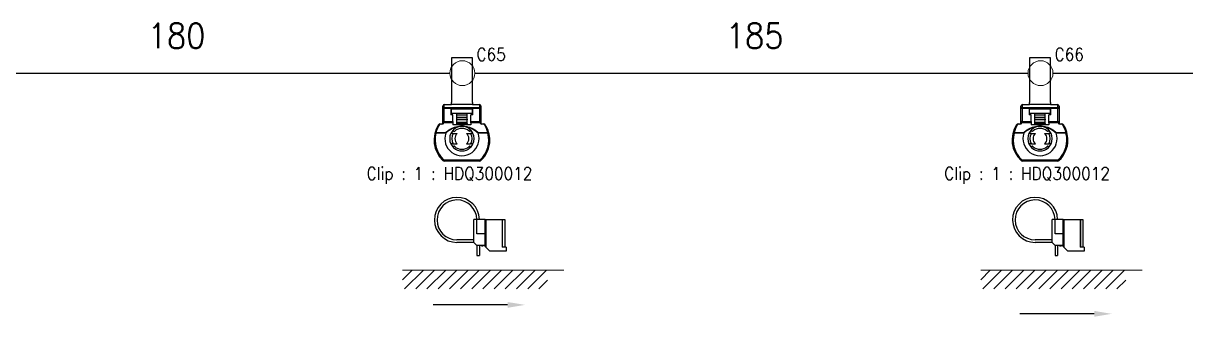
# Model space of a CAD drawing. Header units: inches. Extents: x 47316 to 59086, y 3141 to 11743.
# Drawn here: x 52558.8 to 52792.1, y 5776.2 to 5835 of the extents above; entities that cross this region are included whole.
import ezdxf

# ---------------------------------------------------------------- set-up
doc = ezdxf.new("R2010")
doc.units = ezdxf.units.IN
doc.header["$MEASUREMENT"] = 0
doc.layers.add('_0', color=7, linetype='Continuous', lineweight=0)
doc.styles.get("Standard").update_dxf_attribs({"font": ''})
doc.styles.get('Standard').set_extended_font_data('SimSun')
doc.linetypes.add('_VH_OTCON', pattern='A,0.0001,[7,VeSys.shx,S=0.1,R=0,X=0,Y=0],-0.4,[7,VeSys.shx,S=0.1,R=0,X=0,Y=0],-0.4,["X",Standard,S=1,R=0,X=-0.5,Y=-0.5],-0.0001,[7,VeSys.shx,S=0.1,R=0,X=0,Y=0],-0.4', length=1.2002)

msp = doc.modelspace()

# ---------------------------------------------------------------- linework, layer by layer
at = {"color": 0, "linetype": '_VH_OTCON', "ltscale": 5}
for p, q in [((52533.43, 5825.03), (52644.43, 5825.03)), ((52649.43, 5825.03), (52760.43, 5825.03)), ((52765.43, 5825.03), (52876.41, 5825.03))]:
    msp.add_line(p, q, dxfattribs=at)
at = {"color": 0, "lineweight": -3}
for p, q in [((52643.01, 5818.02), (52643.01, 5818.41)), ((52643.01, 5817.92), (52643.01, 5818.02)), ((52643.01, 5815.34), (52643.01, 5817.92)), ((52643.22, 5817.92), (52643.01, 5817.92)), ((52643.22, 5818.56), (52643.22, 5818.17)), ((52643.22, 5817.92), (52643.22, 5818.17)), ((52643.22, 5818.17), (52650.43, 5818.17)), ((52650.43, 5817.92), (52643.22, 5817.92)), ((52643.22, 5817.92), (52643.22, 5815.34)), ((52643.36, 5818.7), (52643.36, 5818.76)), ((52643.36, 5818.76), (52644.73, 5818.76)), ((52644.73, 5818.7), (52643.36, 5818.7)), ((52644.62, 5817.78), (52644.62, 5816.66)), ((52644.73, 5817.78), (52644.62, 5817.78)), ((52644.73, 5818.76), (52644.73, 5819.18)), ((52648.93, 5818.76), (52644.73, 5818.76)), ((52644.73, 5818.76), (52644.73, 5818.7)), ((52648.93, 5817.78), (52644.73, 5817.78)), ((52644.73, 5816.94), (52644.73, 5817.78)), ((52648.93, 5819.18), (52648.93, 5818.76)), ((52648.93, 5818.76), (52650.29, 5818.76)), ((52648.93, 5818.7), (52648.93, 5818.76)), ((52650.29, 5818.7), (52648.93, 5818.7)), ((52648.93, 5816.94), (52648.93, 5817.78)), ((52649.03, 5817.78), (52648.93, 5817.78)), ((52649.03, 5816.66), (52649.03, 5817.78)), ((52650.29, 5818.7), (52650.29, 5818.76)), ((52650.43, 5818.17), (52650.43, 5818.56)), ((52650.43, 5818.17), (52650.43, 5817.92)), ((52650.43, 5815.34), (52650.43, 5817.92)), ((52650.64, 5817.92), (52650.43, 5817.92)), ((52650.64, 5818.41), (52650.64, 5818.02)), ((52650.64, 5818.02), (52650.64, 5817.92)), ((52650.64, 5817.92), (52650.64, 5815.34)), ((52759.01, 5818.02), (52759.01, 5818.41)), ((52759.01, 5817.92), (52759.01, 5818.02)), ((52759.01, 5815.34), (52759.01, 5817.92)), ((52759.22, 5817.92), (52759.01, 5817.92)), ((52759.22, 5818.56), (52759.22, 5818.17)), ((52759.22, 5817.92), (52759.22, 5818.17)), ((52759.22, 5818.17), (52766.43, 5818.17)), ((52766.43, 5817.92), (52759.22, 5817.92)), ((52759.22, 5817.92), (52759.22, 5815.34)), ((52759.36, 5818.7), (52759.36, 5818.76)), ((52759.36, 5818.76), (52760.73, 5818.76)), ((52760.73, 5818.7), (52759.36, 5818.7)), ((52760.62, 5817.78), (52760.62, 5816.66)), ((52760.73, 5817.78), (52760.62, 5817.78)), ((52760.73, 5818.76), (52760.73, 5819.18)), ((52764.93, 5818.76), (52760.73, 5818.76)), ((52760.73, 5818.76), (52760.73, 5818.7)), ((52764.93, 5817.78), (52760.73, 5817.78)), ((52760.73, 5816.94), (52760.73, 5817.78)), ((52764.93, 5819.18), (52764.93, 5818.76)), ((52764.93, 5818.76), (52766.29, 5818.76)), ((52764.93, 5818.7), (52764.93, 5818.76)), ((52766.29, 5818.7), (52764.93, 5818.7)), ((52764.93, 5816.94), (52764.93, 5817.78)), ((52765.03, 5817.78), (52764.93, 5817.78)), ((52765.03, 5816.66), (52765.03, 5817.78)), ((52766.29, 5818.7), (52766.29, 5818.76)), ((52766.43, 5818.17), (52766.43, 5818.56)), ((52766.43, 5818.17), (52766.43, 5817.92)), ((52766.43, 5815.34), (52766.43, 5817.92)), ((52766.64, 5817.92), (52766.43, 5817.92)), ((52766.64, 5818.41), (52766.64, 5818.02)), ((52766.64, 5818.02), (52766.64, 5817.92)), ((52766.64, 5817.92), (52766.64, 5815.34)), ((52643.01, 5815.05), (52643.01, 5815.34)), ((52643.22, 5815.34), (52643.01, 5815.34)), ((52643.22, 5815.34), (52645.04, 5815.34)), ((52643.22, 5815.34), (52643.22, 5815.16)), ((52645.04, 5816.66), (52644.62, 5816.66)), ((52648.93, 5816.94), (52644.73, 5816.94)), ((52645.04, 5815.34), (52645.04, 5816.66)), ((52645.04, 5815.34), (52645.04, 5815.09)), ((52645.78, 5816.63), (52645.78, 5816.94)), ((52645.78, 5816.17), (52645.78, 5816.63)), ((52647.88, 5816.63), (52645.78, 5816.63)), ((52645.78, 5815.82), (52645.78, 5816.17)), ((52647.88, 5816.17), (52645.78, 5816.17)), ((52645.78, 5815.67), (52645.78, 5815.82)), ((52645.78, 5815.82), (52647.88, 5815.82)), ((52645.78, 5815.17), (52645.78, 5815.67)), ((52647.88, 5815.67), (52645.78, 5815.67)), ((52647.88, 5816.63), (52647.88, 5816.94)), ((52647.88, 5816.17), (52647.88, 5816.63)), ((52647.88, 5815.82), (52647.88, 5816.17)), ((52647.88, 5815.82), (52647.88, 5815.67)), ((52647.88, 5815.17), (52647.88, 5815.67)), ((52648.61, 5815.34), (52648.61, 5816.66)), ((52649.03, 5816.66), (52648.61, 5816.66)), ((52648.61, 5815.34), (52650.43, 5815.34)), ((52648.61, 5815.09), (52648.61, 5815.34)), ((52650.43, 5815.16), (52650.43, 5815.34)), ((52650.43, 5815.34), (52650.64, 5815.34)), ((52650.64, 5815.34), (52650.64, 5815.05)), ((52759.01, 5815.05), (52759.01, 5815.34)), ((52759.22, 5815.34), (52759.01, 5815.34)), ((52759.22, 5815.34), (52761.04, 5815.34)), ((52759.22, 5815.34), (52759.22, 5815.16)), ((52761.04, 5816.66), (52760.62, 5816.66)), ((52764.93, 5816.94), (52760.73, 5816.94)), ((52761.04, 5815.34), (52761.04, 5816.66)), ((52761.04, 5815.34), (52761.04, 5815.09)), ((52761.78, 5816.63), (52761.78, 5816.94)), ((52761.78, 5816.17), (52761.78, 5816.63)), ((52763.88, 5816.63), (52761.78, 5816.63)), ((52761.78, 5815.82), (52761.78, 5816.17)), ((52763.88, 5816.17), (52761.78, 5816.17)), ((52761.78, 5815.67), (52761.78, 5815.82)), ((52761.78, 5815.82), (52763.88, 5815.82)), ((52761.78, 5815.17), (52761.78, 5815.67)), ((52763.88, 5815.67), (52761.78, 5815.67)), ((52763.88, 5816.63), (52763.88, 5816.94)), ((52763.88, 5816.17), (52763.88, 5816.63)), ((52763.88, 5815.82), (52763.88, 5816.17)), ((52763.88, 5815.82), (52763.88, 5815.67)), ((52763.88, 5815.17), (52763.88, 5815.67)), ((52764.61, 5815.34), (52764.61, 5816.66)), ((52765.03, 5816.66), (52764.61, 5816.66)), ((52764.61, 5815.34), (52766.43, 5815.34)), ((52764.61, 5815.09), (52764.61, 5815.34)), ((52766.43, 5815.16), (52766.43, 5815.34)), ((52766.43, 5815.34), (52766.64, 5815.34)), ((52766.64, 5815.34), (52766.64, 5815.05)), ((52641.42, 5813.06), (52641.62, 5813.01)), ((52641.62, 5813.16), (52641.62, 5813.01)), ((52641.62, 5813.16), (52643.6, 5813.16)), ((52643.58, 5813.01), (52641.62, 5813.01)), ((52642.43, 5814.78), (52642.43, 5814.84)), ((52642.43, 5814.84), (52642.8, 5814.84)), ((52642.8, 5814.78), (52642.43, 5814.78)), ((52642.8, 5814.78), (52642.8, 5814.84)), ((52645.04, 5815.09), (52643.21, 5815.09)), ((52645.09, 5812.95), (52644.62, 5812.95)), ((52645.04, 5815.09), (52645.04, 5814.7)), ((52648.61, 5814.7), (52645.04, 5814.7)), ((52645.09, 5812.95), (52645.9, 5812.95)), ((52645.15, 5813.5), (52645.15, 5813.69)), ((52645.78, 5814.98), (52645.78, 5815.17)), ((52647.88, 5815.17), (52645.78, 5815.17)), ((52645.78, 5814.91), (52645.78, 5814.98)), ((52647.88, 5814.98), (52645.78, 5814.98)), ((52645.78, 5814.7), (52645.78, 5814.91)), ((52645.78, 5814.91), (52647.88, 5814.91)), ((52647.76, 5812.95), (52648.57, 5812.95)), ((52647.88, 5814.98), (52647.88, 5815.17)), ((52647.88, 5814.91), (52647.88, 5814.98)), ((52647.88, 5814.91), (52647.88, 5814.7)), ((52648.51, 5813.69), (52648.51, 5813.5)), ((52649.04, 5812.95), (52648.57, 5812.95)), ((52650.45, 5815.09), (52648.61, 5815.09)), ((52648.61, 5815.09), (52648.61, 5814.7)), ((52650.06, 5813.16), (52652.04, 5813.16)), ((52652.04, 5813.01), (52650.08, 5813.01)), ((52650.85, 5814.84), (52651.23, 5814.84)), ((52650.85, 5814.78), (52650.85, 5814.84)), ((52651.23, 5814.78), (52650.85, 5814.78)), ((52651.23, 5814.78), (52651.23, 5814.84)), ((52652.04, 5813.01), (52652.04, 5813.16)), ((52652.04, 5813.01), (52652.24, 5813.06)), ((52757.42, 5813.06), (52757.62, 5813.01)), ((52757.62, 5813.16), (52757.62, 5813.01)), ((52757.62, 5813.16), (52759.6, 5813.16)), ((52759.58, 5813.01), (52757.62, 5813.01)), ((52758.43, 5814.78), (52758.43, 5814.84)), ((52758.43, 5814.84), (52758.8, 5814.84)), ((52758.8, 5814.78), (52758.43, 5814.78)), ((52758.8, 5814.78), (52758.8, 5814.84)), ((52761.04, 5815.09), (52759.21, 5815.09)), ((52761.09, 5812.95), (52760.62, 5812.95)), ((52761.04, 5815.09), (52761.04, 5814.7)), ((52764.61, 5814.7), (52761.04, 5814.7)), ((52761.09, 5812.95), (52761.9, 5812.95)), ((52761.15, 5813.5), (52761.15, 5813.69)), ((52761.78, 5814.98), (52761.78, 5815.17)), ((52763.88, 5815.17), (52761.78, 5815.17)), ((52761.78, 5814.91), (52761.78, 5814.98)), ((52763.88, 5814.98), (52761.78, 5814.98)), ((52761.78, 5814.7), (52761.78, 5814.91)), ((52761.78, 5814.91), (52763.88, 5814.91)), ((52763.76, 5812.95), (52764.57, 5812.95)), ((52763.88, 5814.98), (52763.88, 5815.17)), ((52763.88, 5814.91), (52763.88, 5814.98)), ((52763.88, 5814.91), (52763.88, 5814.7)), ((52764.51, 5813.69), (52764.51, 5813.5)), ((52765.04, 5812.95), (52764.57, 5812.95)), ((52766.45, 5815.09), (52764.61, 5815.09)), ((52764.61, 5815.09), (52764.61, 5814.7)), ((52766.06, 5813.16), (52768.04, 5813.16)), ((52768.04, 5813.01), (52766.08, 5813.01)), ((52766.85, 5814.84), (52767.23, 5814.84)), ((52766.85, 5814.78), (52766.85, 5814.84)), ((52767.23, 5814.78), (52766.85, 5814.78)), ((52767.23, 5814.78), (52767.23, 5814.84)), ((52768.04, 5813.01), (52768.04, 5813.16)), ((52768.04, 5813.01), (52768.24, 5813.06)), ((52645.09, 5810.85), (52644.62, 5810.85)), ((52645.09, 5810.85), (52645.9, 5810.85)), ((52647.76, 5810.85), (52648.57, 5810.85)), ((52649.04, 5810.85), (52648.57, 5810.85)), ((52761.09, 5810.85), (52760.62, 5810.85)), ((52761.09, 5810.85), (52761.9, 5810.85)), ((52763.76, 5810.85), (52764.57, 5810.85)), ((52765.04, 5810.85), (52764.57, 5810.85)), ((52645.15, 5810.12), (52645.15, 5810.24)), ((52648.51, 5810.24), (52648.51, 5810.12)), ((52761.15, 5810.12), (52761.15, 5810.24)), ((52764.51, 5810.24), (52764.51, 5810.12)), ((52643.16, 5807.67), (52643.02, 5807.52)), ((52643.26, 5807.63), (52643.26, 5807.42)), ((52643.26, 5807.63), (52650.4, 5807.63)), ((52650.4, 5807.42), (52643.26, 5807.42)), ((52650.4, 5807.63), (52650.4, 5807.42)), ((52650.49, 5807.67), (52650.64, 5807.52)), ((52759.16, 5807.67), (52759.02, 5807.52)), ((52759.26, 5807.63), (52759.26, 5807.42)), ((52759.26, 5807.63), (52766.4, 5807.63)), ((52766.4, 5807.42), (52759.26, 5807.42)), ((52766.4, 5807.63), (52766.4, 5807.42)), ((52766.49, 5807.67), (52766.64, 5807.52))]:
    msp.add_line(p, q, dxfattribs=at)
for p, q in [((52655.98, 5778.58), (52641.03, 5778.58)), ((52773.7, 5776.79), (52758.75, 5776.79))]:
    msp.add_line(p, q)
for points in [[(52648.93, 5819.18), (52648.93, 5821.98), (52648.93, 5828.07), (52644.73, 5828.07), (52644.73, 5821.98), (52644.73, 5819.18)], [(52764.93, 5819.18), (52764.93, 5821.98), (52764.93, 5828.07), (52760.73, 5828.07), (52760.73, 5821.98), (52760.73, 5819.18)], [(52643.22, 5818.56), (52643.14, 5818.55), (52643.08, 5818.52), (52643.05, 5818.5), (52643.03, 5818.47), (52643.02, 5818.44), (52643.01, 5818.41)], [(52643.22, 5818.17), (52643.14, 5818.16), (52643.08, 5818.12), (52643.05, 5818.1), (52643.03, 5818.07), (52643.01, 5818.02)], [(52650.64, 5818.41), (52650.64, 5818.44), (52650.63, 5818.47), (52650.61, 5818.5), (52650.55, 5818.54), (52650.43, 5818.56)], [(52650.64, 5818.02), (52650.64, 5818.05), (52650.63, 5818.07), (52650.61, 5818.1), (52650.55, 5818.14), (52650.43, 5818.17)], [(52759.22, 5818.56), (52759.14, 5818.55), (52759.08, 5818.52), (52759.05, 5818.5), (52759.03, 5818.47), (52759.02, 5818.44), (52759.01, 5818.41)], [(52759.22, 5818.17), (52759.14, 5818.16), (52759.08, 5818.12), (52759.05, 5818.1), (52759.03, 5818.07), (52759.01, 5818.02)], [(52766.64, 5818.41), (52766.64, 5818.44), (52766.63, 5818.47), (52766.61, 5818.5), (52766.55, 5818.54), (52766.43, 5818.56)], [(52766.64, 5818.02), (52766.64, 5818.05), (52766.63, 5818.07), (52766.61, 5818.1), (52766.55, 5818.14), (52766.43, 5818.17)], [(52641.62, 5813.16), (52641.55, 5813.16), (52641.49, 5813.14), (52641.46, 5813.12), (52641.44, 5813.11), (52641.42, 5813.06)], [(52642.32, 5814.72), (52642.26, 5814.73), (52642.21, 5814.73), (52642.17, 5814.71), (52642.14, 5814.69)], [(52643.22, 5815.16), (52643.14, 5815.15), (52643.08, 5815.13), (52643.05, 5815.11), (52643.03, 5815.09), (52643.01, 5815.05)], [(52643.21, 5815.09), (52643.14, 5815.09), (52643.08, 5815.08), (52643.01, 5815)], [(52643.6, 5813.16), (52643.56, 5813.11), (52643.57, 5813.04), (52643.58, 5813.01)], [(52646.83, 5814.36), (52646.22, 5814.32), (52645.6, 5814.18), (52644.95, 5813.94), (52644.62, 5813.77), (52644.27, 5813.55), (52643.93, 5813.31), (52643.58, 5813.01)], [(52643.6, 5813.16), (52644.13, 5813.58), (52644.71, 5813.94), (52645.34, 5814.21), (52645.93, 5814.37), (52646.53, 5814.45), (52647.15, 5814.45), (52647.77, 5814.36), (52648.37, 5814.19), (52648.95, 5813.94), (52649.53, 5813.58), (52650.06, 5813.16)], [(52650.07, 5813.01), (52649.49, 5813.48), (52648.93, 5813.83), (52648.38, 5814.07), (52647.86, 5814.24), (52647.34, 5814.33), (52646.83, 5814.36)], [(52650.08, 5813.01), (52650.1, 5813.07), (52650.08, 5813.13), (52650.06, 5813.16)], [(52650.64, 5815.05), (52650.64, 5815.07), (52650.63, 5815.09), (52650.61, 5815.11), (52650.55, 5815.14), (52650.43, 5815.16)], [(52650.65, 5815), (52650.64, 5815.02), (52650.63, 5815.04), (52650.61, 5815.06), (52650.55, 5815.09), (52650.45, 5815.09)], [(52651.52, 5814.69), (52651.51, 5814.7), (52651.49, 5814.71), (52651.45, 5814.73), (52651.34, 5814.72)], [(52652.24, 5813.06), (52652.23, 5813.08), (52652.22, 5813.11), (52652.2, 5813.12), (52652.14, 5813.15), (52652.04, 5813.16)], [(52757.62, 5813.16), (52757.55, 5813.16), (52757.49, 5813.14), (52757.46, 5813.12), (52757.44, 5813.11), (52757.42, 5813.06)], [(52758.32, 5814.72), (52758.26, 5814.73), (52758.21, 5814.73), (52758.17, 5814.71), (52758.14, 5814.69)], [(52759.22, 5815.16), (52759.14, 5815.15), (52759.08, 5815.13), (52759.05, 5815.11), (52759.03, 5815.09), (52759.01, 5815.05)], [(52759.21, 5815.09), (52759.14, 5815.09), (52759.08, 5815.08), (52759.01, 5815)], [(52759.6, 5813.16), (52759.56, 5813.11), (52759.57, 5813.04), (52759.58, 5813.01)], [(52762.83, 5814.36), (52762.22, 5814.32), (52761.6, 5814.18), (52760.95, 5813.94), (52760.62, 5813.77), (52760.27, 5813.55), (52759.93, 5813.31), (52759.58, 5813.01)], [(52759.6, 5813.16), (52760.13, 5813.58), (52760.71, 5813.94), (52761.34, 5814.21), (52761.93, 5814.37), (52762.53, 5814.45), (52763.15, 5814.45), (52763.77, 5814.36), (52764.37, 5814.19), (52764.95, 5813.94), (52765.53, 5813.58), (52766.06, 5813.16)], [(52766.07, 5813.01), (52765.49, 5813.48), (52764.93, 5813.83), (52764.38, 5814.07), (52763.86, 5814.24), (52763.34, 5814.33), (52762.83, 5814.36)], [(52766.08, 5813.01), (52766.1, 5813.07), (52766.08, 5813.13), (52766.06, 5813.16)], [(52766.64, 5815.05), (52766.64, 5815.07), (52766.63, 5815.09), (52766.61, 5815.11), (52766.55, 5815.14), (52766.43, 5815.16)], [(52766.65, 5815), (52766.64, 5815.02), (52766.63, 5815.04), (52766.61, 5815.06), (52766.55, 5815.09), (52766.45, 5815.09)], [(52767.52, 5814.69), (52767.51, 5814.7), (52767.49, 5814.71), (52767.45, 5814.73), (52767.34, 5814.72)], [(52768.24, 5813.06), (52768.23, 5813.08), (52768.22, 5813.11), (52768.2, 5813.12), (52768.14, 5813.15), (52768.04, 5813.16)]]:
    msp.add_lwpolyline(points, dxfattribs=at)
at = {"color": 0, "linetype": 'Continuous', "lineweight": 15}
for centre in [(52646.93, 5825.03), (52762.93, 5825.03)]:
    msp.add_circle(centre, 2.5, dxfattribs=at)
at = {"color": 0, "lineweight": -3}
for centre, radius, start, end in [((52643.37, 5818.41), 0.36, 157.9543, 179.5884), ((52643.36, 5818.41), 0.35, 90, 157.754), ((52643.36, 5818.56), 0.14, 89.9934, 179.9972), ((52650.29, 5818.41), 0.35, 22.2457, 90), ((52650.29, 5818.56), 0.14, 0.0034, 90.0054), ((52650.28, 5818.41), 0.36, 0.4133, 22.0436), ((52759.37, 5818.41), 0.36, 157.9543, 179.5884), ((52759.36, 5818.41), 0.35, 90, 157.754), ((52759.36, 5818.56), 0.14, 89.9934, 179.9972), ((52766.29, 5818.41), 0.35, 22.2457, 90), ((52766.29, 5818.56), 0.14, 0.0034, 90.0054), ((52766.28, 5818.41), 0.36, 0.4133, 22.0436), ((52646.83, 5811.62), 5.6, 146.8614, 227.1666), ((52646.83, 5811.62), 5.39, 165.1295, 227.1666), ((52646.84, 5811.77), 5.4, 146.8793, 165.1116), ((52642.43, 5814.49), 0.35, 90, 146.8614), ((52642.43, 5814.64), 0.14, 90.0151, 146.8341), ((52642.8, 5815.2), 0.42, 270.0009, 344.7098), ((52642.8, 5815.06), 0.212, 270.4328, 344.2766), ((52642.8, 5815.05), 0.21, 344.7101, 0), ((52643.05, 5815.16), 0.173, 336.0578, 359.6093), ((52646.83, 5811.9), 3.43, 161.1343, 18.8657), ((52646.83, 5811.9), 2.45, 154.6231, 205.3769), ((52646.83, 5811.9), 2.45, 133.2918, 154.6231), ((52646.83, 5811.9), 2.03, 148.8526, 211.1474), ((52646.83, 5811.9), 2.45, 46.7082, 133.2918), ((52645.29, 5813.5), 0.14, 180, 313.4325), ((52646.83, 5811.87), 2.1, 46.5675, 133.4325), ((52646.83, 5811.9), 1.4, 131.4096, 228.5904), ((52646.83, 5811.9), 1.4, 311.4096, 48.5904), ((52648.37, 5813.5), 0.14, 226.5675, 0), ((52646.83, 5811.9), 2.45, 25.3769, 46.7082), ((52646.83, 5811.9), 2.03, 328.8526, 31.1474), ((52646.83, 5811.9), 2.45, 334.6231, 25.3769), ((52650.61, 5815.16), 0.173, 180.3791, 203.9378), ((52650.85, 5815.2), 0.42, 195.2903, 269.999), ((52646.83, 5811.62), 5.39, 312.8334, 14.8705), ((52650.85, 5815.05), 0.21, 180, 195.2899), ((52650.86, 5815.06), 0.212, 195.7234, 269.5672), ((52651.23, 5814.49), 0.35, 33.1386, 90), ((52651.23, 5814.64), 0.14, 33.1399, 90.0013), ((52646.82, 5811.77), 5.4, 14.8884, 33.1207), ((52646.83, 5811.62), 5.6, 0, 33.1386), ((52762.83, 5811.62), 5.6, 146.8614, 227.1666), ((52762.83, 5811.62), 5.39, 165.1295, 227.1666), ((52762.84, 5811.77), 5.4, 146.8793, 165.1116), ((52758.43, 5814.49), 0.35, 90, 146.8614), ((52758.43, 5814.64), 0.14, 90.0151, 146.8341), ((52758.8, 5815.2), 0.42, 270.0009, 344.7098), ((52758.8, 5815.06), 0.212, 270.4328, 344.2766), ((52758.8, 5815.05), 0.21, 344.7101, 0), ((52759.05, 5815.16), 0.173, 336.0578, 359.6093), ((52762.83, 5811.9), 3.43, 161.1343, 18.8657), ((52762.83, 5811.9), 2.45, 154.6231, 205.3769), ((52762.83, 5811.9), 2.45, 133.2918, 154.6231), ((52762.83, 5811.9), 2.03, 148.8526, 211.1474), ((52762.83, 5811.9), 2.45, 46.7082, 133.2918), ((52761.29, 5813.5), 0.14, 180, 313.4325), ((52762.83, 5811.87), 2.1, 46.5675, 133.4325), ((52762.83, 5811.9), 1.4, 131.4096, 228.5904), ((52762.83, 5811.9), 1.4, 311.4096, 48.5904), ((52764.37, 5813.5), 0.14, 226.5675, 0), ((52762.83, 5811.9), 2.45, 25.3769, 46.7082), ((52762.83, 5811.9), 2.03, 328.8526, 31.1474), ((52762.83, 5811.9), 2.45, 334.6231, 25.3769), ((52766.61, 5815.16), 0.173, 180.3791, 203.9378), ((52766.85, 5815.2), 0.42, 195.2903, 269.999), ((52762.83, 5811.62), 5.39, 312.8334, 14.8705), ((52766.85, 5815.05), 0.21, 180, 195.2899), ((52766.86, 5815.06), 0.212, 195.7234, 269.5672), ((52767.23, 5814.49), 0.35, 33.1386, 90), ((52767.23, 5814.64), 0.14, 33.1399, 90.0013), ((52762.82, 5811.77), 5.4, 14.8884, 33.1207), ((52762.83, 5811.62), 5.6, 0, 33.1386), ((52646.83, 5811.9), 2.45, 205.3769, 226.7082), ((52646.83, 5811.9), 2.45, 313.2918, 334.6231), ((52646.83, 5811.62), 5.6, 312.8334, 0), ((52762.83, 5811.9), 2.45, 205.3769, 226.7082), ((52762.83, 5811.9), 2.45, 313.2918, 334.6231), ((52762.83, 5811.62), 5.6, 312.8334, 0), ((52645.29, 5810.24), 0.14, 46.5675, 180), ((52646.83, 5811.9), 2.45, 226.7082, 313.2918), ((52646.83, 5811.87), 2.1, 226.5675, 313.4325), ((52648.37, 5810.24), 0.14, 0, 133.4325), ((52761.29, 5810.24), 0.14, 46.5675, 180), ((52762.83, 5811.9), 2.45, 226.7082, 313.2918), ((52762.83, 5811.87), 2.1, 226.5675, 313.4325), ((52764.37, 5810.24), 0.14, 0, 133.4325), ((52643.26, 5807.77), 0.35, 227.1666, 270), ((52643.26, 5807.77), 0.14, 227.1666, 270), ((52650.4, 5807.77), 0.14, 270, 312.8334), ((52650.4, 5807.77), 0.35, 270, 312.8334), ((52759.26, 5807.77), 0.35, 227.1666, 270), ((52759.26, 5807.77), 0.14, 227.1666, 270), ((52766.4, 5807.77), 0.14, 270, 312.8334), ((52766.4, 5807.77), 0.35, 270, 312.8334)]:
    msp.add_arc(centre, radius, start, end, dxfattribs=at)
for points in [[(52655.98, 5779.16), (52659.48, 5778.58), (52655.98, 5778)], [(52773.7, 5777.38), (52777.2, 5776.79), (52773.7, 5776.21)]]:
    msp.add_solid(points)
at = {"layer": '_0', "color": 0, "linetype": 'ByBlock', "lineweight": -3, "ltscale": 0.2875}
for p, q in [((52649.24, 5791.1, 0), (52649.24, 5795.7, 0)), ((52649.24, 5791.1, 0), (52649.24, 5795.7, 0)), ((52765.24, 5791.1, 0), (52765.24, 5795.7, 0)), ((52765.24, 5791.1, 0), (52765.24, 5795.7, 0))]:
    msp.add_line(p, q, dxfattribs=at)
at = {"layer": '_0', "color": 0, "linetype": 'ByBlock', "lineweight": -3, "ltscale": 0.0375}
for p, q in [((52649.84, 5795.7, 0), (52649.24, 5795.7, 0)), ((52649.84, 5795.7, 0), (52649.24, 5795.7, 0)), ((52765.84, 5795.7, 0), (52765.24, 5795.7, 0)), ((52765.84, 5795.7, 0), (52765.24, 5795.7, 0))]:
    msp.add_line(p, q, dxfattribs=at)
at = {"layer": '_0', "color": 0, "linetype": 'ByBlock', "lineweight": -3, "ltscale": 0.18}
for p, q in [((52649.84, 5792.82, 0), (52649.84, 5795.7, 0)), ((52649.84, 5792.82, 0), (52649.84, 5795.7, 0)), ((52765.84, 5792.82, 0), (52765.84, 5795.7, 0)), ((52765.84, 5792.82, 0), (52765.84, 5795.7, 0))]:
    msp.add_line(p, q, dxfattribs=at)
at = {"layer": '_0', "color": 0, "linetype": 'ByBlock', "lineweight": -3, "ltscale": 0.102907}
for p, q in [((52651.48, 5795.7, 0), (52649.84, 5795.7, 0)), ((52651.48, 5795.7, 0), (52649.84, 5795.7, 0)), ((52767.48, 5795.7, 0), (52765.84, 5795.7, 0)), ((52767.48, 5795.7, 0), (52765.84, 5795.7, 0)), ((52651.48, 5792.82, 0), (52649.84, 5792.82, 0)), ((52651.48, 5792.82, 0), (52649.84, 5792.82, 0)), ((52767.48, 5792.82, 0), (52765.84, 5792.82, 0)), ((52767.48, 5792.82, 0), (52765.84, 5792.82, 0)), ((52651.48, 5790.5, 0), (52649.84, 5790.5, 0)), ((52651.48, 5790.5, 0), (52649.84, 5790.5, 0)), ((52767.48, 5790.5, 0), (52765.84, 5790.5, 0)), ((52767.48, 5790.5, 0), (52765.84, 5790.5, 0))]:
    msp.add_line(p, q, dxfattribs=at)
at = {"layer": '_0', "color": 0, "linetype": 'ByBlock', "lineweight": -3, "ltscale": 0.007093}
for p, q in [((52651.48, 5795.7, 0), (52651.6, 5795.7, 0)), ((52651.48, 5795.7, 0), (52651.6, 5795.7, 0)), ((52654.88, 5795.7, 0), (52654.99, 5795.7, 0)), ((52654.88, 5795.7, 0), (52654.99, 5795.7, 0)), ((52767.48, 5795.7, 0), (52767.6, 5795.7, 0)), ((52767.48, 5795.7, 0), (52767.6, 5795.7, 0)), ((52770.88, 5795.7, 0), (52770.99, 5795.7, 0)), ((52770.88, 5795.7, 0), (52770.99, 5795.7, 0))]:
    msp.add_line(p, q, dxfattribs=at)
at = {"layer": '_0', "color": 0, "linetype": 'ByBlock', "lineweight": -3, "ltscale": 0.325}
for p, q in [((52651.48, 5790.5, 0), (52651.48, 5795.7, 0)), ((52651.48, 5790.5, 0), (52651.48, 5795.7, 0)), ((52767.48, 5790.5, 0), (52767.48, 5795.7, 0)), ((52767.48, 5790.5, 0), (52767.48, 5795.7, 0))]:
    msp.add_line(p, q, dxfattribs=at)
at = {"layer": '_0', "color": 0, "linetype": 'ByBlock', "lineweight": -3, "ltscale": 0.345}
for p, q in [((52651.6, 5795.7, 0), (52651.6, 5790.18, 0)), ((52651.6, 5795.7, 0), (52651.6, 5790.18, 0)), ((52654.88, 5795.7, 0), (52654.88, 5790.18, 0)), ((52654.88, 5795.7, 0), (52654.88, 5790.18, 0)), ((52654.99, 5790.18, 0), (52654.99, 5795.7, 0)), ((52654.99, 5790.18, 0), (52654.99, 5795.7, 0)), ((52655.44, 5795.7, 0), (52655.44, 5790.18, 0)), ((52655.44, 5795.7, 0), (52655.44, 5790.18, 0)), ((52767.6, 5795.7, 0), (52767.6, 5790.18, 0)), ((52767.6, 5795.7, 0), (52767.6, 5790.18, 0)), ((52770.88, 5795.7, 0), (52770.88, 5790.18, 0)), ((52770.88, 5795.7, 0), (52770.88, 5790.18, 0)), ((52770.99, 5790.18, 0), (52770.99, 5795.7, 0)), ((52770.99, 5790.18, 0), (52770.99, 5795.7, 0)), ((52771.44, 5795.7, 0), (52771.44, 5790.18, 0)), ((52771.44, 5795.7, 0), (52771.44, 5790.18, 0))]:
    msp.add_line(p, q, dxfattribs=at)
at = {"layer": '_0', "color": 0, "linetype": 'ByBlock', "lineweight": -3, "ltscale": 0.205}
for p, q in [((52651.6, 5795.7, 0), (52654.88, 5795.7, 0)), ((52651.6, 5795.7, 0), (52654.88, 5795.7, 0)), ((52767.6, 5795.7, 0), (52770.88, 5795.7, 0)), ((52767.6, 5795.7, 0), (52770.88, 5795.7, 0)), ((52655.68, 5789.38, 0), (52652.4, 5789.38, 0)), ((52655.68, 5789.38, 0), (52652.4, 5789.38, 0)), ((52771.68, 5789.38, 0), (52768.4, 5789.38, 0)), ((52771.68, 5789.38, 0), (52768.4, 5789.38, 0))]:
    msp.add_line(p, q, dxfattribs=at)
at = {"layer": '_0', "color": 0, "linetype": 'ByBlock', "lineweight": -3, "ltscale": 0.027907}
for p, q in [((52654.99, 5795.7, 0), (52655.44, 5795.7, 0)), ((52654.99, 5795.7, 0), (52655.44, 5795.7, 0)), ((52770.99, 5795.7, 0), (52771.44, 5795.7, 0)), ((52770.99, 5795.7, 0), (52771.44, 5795.7, 0))]:
    msp.add_line(p, q, dxfattribs=at)
at = {"layer": '_0', "color": 0, "linetype": 'ByBlock', "lineweight": -3, "ltscale": 0.2125}
for p, q in [((52649.24, 5791.62, 0), (52645.84, 5791.62, 0)), ((52649.24, 5791.62, 0), (52645.84, 5791.62, 0)), ((52649.24, 5791.1, 0), (52645.84, 5791.1, 0)), ((52649.24, 5791.1, 0), (52645.84, 5791.1, 0)), ((52765.24, 5791.62, 0), (52761.84, 5791.62, 0)), ((52765.24, 5791.62, 0), (52761.84, 5791.62, 0)), ((52765.24, 5791.1, 0), (52761.84, 5791.1, 0)), ((52765.24, 5791.1, 0), (52761.84, 5791.1, 0))]:
    msp.add_line(p, q, dxfattribs=at)
at = {"layer": '_0', "color": 0, "linetype": 'ByBlock', "lineweight": -3, "ltscale": 0.053033}
for p, q in [((52649.24, 5791.1, 0), (52649.84, 5790.5, 0)), ((52649.24, 5791.1, 0), (52649.84, 5790.5, 0)), ((52765.24, 5791.1, 0), (52765.84, 5790.5, 0)), ((52765.24, 5791.1, 0), (52765.84, 5790.5, 0))]:
    msp.add_line(p, q, dxfattribs=at)
at = {"layer": '_0', "color": 0, "linetype": 'ByBlock', "lineweight": -3, "ltscale": 0.125}
for p, q in [((52649.84, 5790.5, 0), (52649.84, 5788.5, 0)), ((52649.84, 5790.5, 0), (52649.84, 5788.5, 0)), ((52650.36, 5790.5, 0), (52650.36, 5788.5, 0)), ((52650.36, 5790.5, 0), (52650.36, 5788.5, 0)), ((52765.84, 5790.5, 0), (52765.84, 5788.5, 0)), ((52765.84, 5790.5, 0), (52765.84, 5788.5, 0)), ((52766.36, 5790.5, 0), (52766.36, 5788.5, 0)), ((52766.36, 5790.5, 0), (52766.36, 5788.5, 0))]:
    msp.add_line(p, q, dxfattribs=at)
at = {"layer": '_0', "color": 0, "linetype": 'ByBlock', "lineweight": -3, "ltscale": 0.010773}
for p, q in [((52650.8, 5790.33, 0), (52650.8, 5790.5, 0)), ((52650.8, 5790.33, 0), (52650.8, 5790.5, 0)), ((52651.06, 5790.5, 0), (52651.06, 5790.33, 0)), ((52651.06, 5790.5, 0), (52651.06, 5790.33, 0)), ((52766.8, 5790.33, 0), (52766.8, 5790.5, 0)), ((52766.8, 5790.33, 0), (52766.8, 5790.5, 0)), ((52767.06, 5790.5, 0), (52767.06, 5790.33, 0)), ((52767.06, 5790.5, 0), (52767.06, 5790.33, 0))]:
    msp.add_line(p, q, dxfattribs=at)
at = {"layer": '_0', "color": 0, "linetype": 'ByBlock', "lineweight": -3, "ltscale": 0.016051}
for p, q in [((52651.06, 5790.33, 0), (52650.8, 5790.33, 0)), ((52651.06, 5790.33, 0), (52650.8, 5790.33, 0)), ((52767.06, 5790.33, 0), (52766.8, 5790.33, 0)), ((52767.06, 5790.33, 0), (52766.8, 5790.33, 0))]:
    msp.add_line(p, q, dxfattribs=at)
at = {"layer": '_0', "color": 0, "linetype": 'ByBlock', "lineweight": -3, "ltscale": 0.012906}
for p, q in [((52651.48, 5790.29, 0), (52651.48, 5790.5, 0)), ((52651.48, 5790.29, 0), (52651.48, 5790.5, 0)), ((52767.48, 5790.29, 0), (52767.48, 5790.5, 0)), ((52767.48, 5790.29, 0), (52767.48, 5790.5, 0))]:
    msp.add_line(p, q, dxfattribs=at)
at = {"layer": '_0', "color": 0, "linetype": 'ByBlock', "lineweight": -3, "ltscale": 0.010032}
for p, q in [((52651.6, 5790.18, 0), (52651.48, 5790.29, 0)), ((52651.6, 5790.18, 0), (52651.48, 5790.29, 0)), ((52767.6, 5790.18, 0), (52767.48, 5790.29, 0)), ((52767.6, 5790.18, 0), (52767.48, 5790.29, 0))]:
    msp.add_line(p, q, dxfattribs=at)
at = {"layer": '_0', "color": 0, "linetype": 'ByBlock', "lineweight": -3, "ltscale": 0.070711}
for p, q in [((52651.6, 5790.18, 0), (52652.4, 5789.38, 0)), ((52651.6, 5790.18, 0), (52652.4, 5789.38, 0)), ((52767.6, 5790.18, 0), (52768.4, 5789.38, 0)), ((52767.6, 5790.18, 0), (52768.4, 5789.38, 0))]:
    msp.add_line(p, q, dxfattribs=at)
at = {"layer": '_0', "color": 0, "linetype": 'ByBlock', "lineweight": -3, "ltscale": 0.05}
for p, q in [((52655.68, 5790.18, 0), (52654.88, 5790.18, 0)), ((52655.68, 5790.18, 0), (52654.88, 5790.18, 0)), ((52655.68, 5790.18, 0), (52655.68, 5789.38, 0)), ((52655.68, 5790.18, 0), (52655.68, 5789.38, 0)), ((52771.68, 5790.18, 0), (52770.88, 5790.18, 0)), ((52771.68, 5790.18, 0), (52770.88, 5790.18, 0)), ((52771.68, 5790.18, 0), (52771.68, 5789.38, 0)), ((52771.68, 5790.18, 0), (52771.68, 5789.38, 0))]:
    msp.add_line(p, q, dxfattribs=at)
at = {"layer": '_0', "color": 0, "linetype": 'ByBlock', "lineweight": -3, "ltscale": 0.0325}
for p, q in [((52649.84, 5788.5, 0), (52650.36, 5788.5, 0)), ((52649.84, 5788.5, 0), (52650.36, 5788.5, 0)), ((52765.84, 5788.5, 0), (52766.36, 5788.5, 0)), ((52765.84, 5788.5, 0), (52766.36, 5788.5, 0))]:
    msp.add_line(p, q, dxfattribs=at)
at = {"layer": '_0', "color": 7}
for p, q in [((52634.93, 5783.62), (52636.84, 5785.53)), ((52634.93, 5785.53), (52667.3, 5785.53, 0)), ((52635.33, 5781.77), (52639.09, 5785.53)), ((52637.58, 5781.77), (52641.33, 5785.53)), ((52639.82, 5781.77), (52643.58, 5785.53)), ((52642.07, 5781.77), (52645.82, 5785.53)), ((52644.31, 5781.77), (52648.07, 5785.53)), ((52646.56, 5781.77), (52650.31, 5785.53)), ((52648.8, 5781.77), (52652.56, 5785.53)), ((52651.05, 5781.77), (52654.8, 5785.53)), ((52653.29, 5781.77), (52657.05, 5785.53)), ((52655.54, 5781.77), (52659.29, 5785.53)), ((52657.78, 5781.77), (52661.54, 5785.53)), ((52660.03, 5781.77), (52663.78, 5785.53)), ((52750.93, 5783.62), (52752.84, 5785.53)), ((52750.93, 5785.53), (52783.3, 5785.53, 0)), ((52751.33, 5781.77), (52755.09, 5785.53)), ((52753.58, 5781.77), (52757.33, 5785.53)), ((52755.82, 5781.77), (52759.58, 5785.53)), ((52758.07, 5781.77), (52761.82, 5785.53)), ((52760.31, 5781.77), (52764.07, 5785.53)), ((52762.56, 5781.77), (52766.31, 5785.53)), ((52764.8, 5781.77), (52768.56, 5785.53)), ((52767.05, 5781.77), (52770.8, 5785.53)), ((52769.29, 5781.77), (52773.05, 5785.53)), ((52771.54, 5781.77), (52775.29, 5785.53)), ((52773.78, 5781.77), (52777.54, 5785.53)), ((52776.03, 5781.77), (52779.78, 5785.53)), ((52662.27, 5781.77), (52664.02, 5783.52)), ((52778.27, 5781.77), (52780.02, 5783.52))]:
    msp.add_line(p, q, dxfattribs=at)
at = {"layer": '_0', "color": 0, "linetype": 'ByBlock', "lineweight": -3}
for centre, radius, start in [((52645.84, 5795.62, 0), 4.52, 1.0141), ((52645.84, 5795.62, 0), 4.52, 1.0141), ((52645.84, 5795.62, 0), 4, 1.146), ((52645.84, 5795.62, 0), 4, 1.146), ((52761.84, 5795.62, 0), 4.52, 1.0141), ((52761.84, 5795.62, 0), 4.52, 1.0141), ((52761.84, 5795.62, 0), 4, 1.146), ((52761.84, 5795.62, 0), 4, 1.146)]:
    msp.add_arc(centre, radius, start, 270, dxfattribs=at)

# ---------------------------------------------------------------- texts
at = {"color": 7, "linetype": '_VH_OTCON', "lineweight": 18, "ltscale": 5, "char_height": 5, "width": 12.8571, "attachment_point": 1}
for s, insert in [('\\Fromans.shx;\\W0.9000000000;\\T1.0000000000;\\o\\l180', (52583.79, 5835.03)), ('\\Fromans.shx;\\W0.9000000000;\\T1.0000000000;\\o\\l185', (52699.79, 5835.03))]:
    msp.add_mtext(s, dxfattribs=dict(at, insert=insert))
at = {"color": 21, "linetype": 'Continuous', "lineweight": 15, "char_height": 2.5, "width": 6.5357, "attachment_point": 1}
for s, insert in [('\\Fromans.shx;\\W0.9000000000;\\T1.0000000000;\\o\\lC65', (52649.75, 5830.03)), ('\\Fromans.shx;\\W0.9000000000;\\T1.0000000000;\\o\\lC66', (52765.75, 5830.03))]:
    msp.add_mtext(s, dxfattribs=dict(at, insert=insert))
at = {"color": 42, "linetype": 'Continuous', "lineweight": 15, "char_height": 2.5, "width": 39.1071, "attachment_point": 1}
for insert in [(52627.7, 5806.17), (52743.6, 5806.17)]:
    msp.add_mtext('\\Fromans.shx;\\W0.9000000000;\\T1.0000000000;\\o\\lClip : 1 : HDQ300012', dxfattribs=dict(at, insert=insert))

doc.saveas('drawing.dxf')
